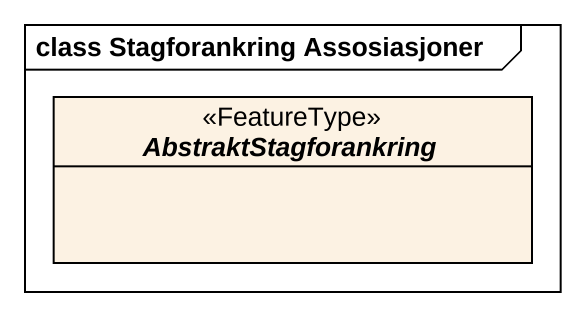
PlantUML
@startuml
mainframe class Stagforankring Assosiasjoner
hide circle
hide empty members
abstract class AbstraktStagforankring <<FeatureType>>
@enduml
